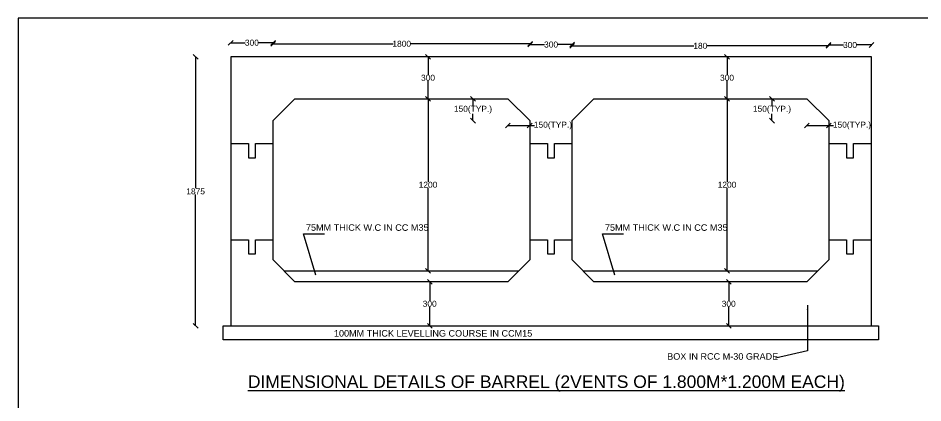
# Model space of a CAD drawing. Header units: millimetres. Extents: x 5124 to 6568637, y 2311 to 91879094.
# Drawn here: x 3731186 to 3749275, y 45948300 to 45955991 of the extents above; entities that cross this region are included whole.
import ezdxf

# ---------------------------------------------------------------- set-up
doc = ezdxf.new("R2010")
doc.units = ezdxf.units.MM
doc.header["$MEASUREMENT"] = 0
doc.layers.add('DRAWING', color=7, linetype='Continuous')
doc.layers.add('TEXT', color=7, linetype='Continuous')
doc.styles.get("Standard").update_dxf_attribs({"font": 'arial.ttf', "height": 120})
doc.dimstyles.get("Standard").update_dxf_attribs({"dimtxt": 200, "dimasz": 110, "dimexe": 0.18, "dimexo": 0.0625, "dimgap": 0.09, "dimtad": 0, "dimtih": 1, "dimtoh": 1, "dimdec": 0, "dimzin": 0, "dimdsep": 46, "dimtxsty": 'Standard', "dimblk": 'OBLIQUE', "dimcen": 0.09, "dimse1": 1, "dimse2": 1, "dimadec": 0, "dimazin": 0, "dimtfac": 1, "dimtdec": 0, "dimtofl": 0, "dimtmove": 0, "dimatfit": 3, "dimfxl": 1, "dimtolj": 1, "dimtzin": 0, "dimarcsym": 0})

# ---------------------------------------------------------------- blocks, each defined once
blk = doc.blocks.new('_Oblique')
at = {"color": 0, "linetype": 'ByBlock', "lineweight": -2}
blk.add_line((-0.5, -0.5), (0.5, 0.5), dxfattribs=at)
blk = doc.blocks.new('*D80')
at = {"layer": 'Defpoints', "color": 0, "linetype": 'Continuous', "transparency": 16777216}
for p in [(3739391, 45955218), (3739381, 45954378), (3739381, 45954378)]:
    blk.add_point(p, dxfattribs=at)
at = {"layer": 'DRAWING', "color": 0, "linetype": 'Continuous', "lineweight": -2, "transparency": 16777216}
for p, q in [((3739381, 45955218), (3739381, 45954859)), ((3739381, 45954378), (3739381, 45954737))]:
    blk.add_line(p, q, dxfattribs=at)
at = {"layer": 'DRAWING', "color": 0, "linetype": 'Continuous', "lineweight": -2, "transparency": 16777216, "xscale": 95, "yscale": 95, "zscale": 95}
for p, rotation in [((3739381, 45955218), 90), ((3739381, 45954378), 270)]:
    blk.add_blockref('_Oblique', p, dxfattribs=dict(at, rotation=rotation))
at = {"layer": 'DRAWING', "color": 0, "linetype": 'Continuous', "transparency": 16777216, "insert": (3739381, 45954798), "char_height": 120, "attachment_point": 5}
blk.add_mtext('\\A1;300', dxfattribs=at)
blk = doc.blocks.new('*D81')
at = {"layer": 'Defpoints', "color": 0, "linetype": 'Continuous', "transparency": 16777216}
for p in [(3739381, 45954378), (3739381, 45950939), (3739391, 45950939)]:
    blk.add_point(p, dxfattribs=at)
at = {"layer": 'DRAWING', "color": 0, "linetype": 'Continuous', "lineweight": -2, "transparency": 16777216}
for p, q in [((3739381, 45954378), (3739381, 45952720)), ((3739381, 45950939), (3739381, 45952597))]:
    blk.add_line(p, q, dxfattribs=at)
at = {"layer": 'DRAWING', "color": 0, "linetype": 'Continuous', "lineweight": -2, "transparency": 16777216, "xscale": 95, "yscale": 95, "zscale": 95}
for p, rotation in [((3739381, 45954378), 90), ((3739381, 45950939), 270)]:
    blk.add_blockref('_Oblique', p, dxfattribs=dict(at, rotation=rotation))
at = {"layer": 'DRAWING', "color": 0, "linetype": 'Continuous', "transparency": 16777216, "insert": (3739381, 45952659), "char_height": 120, "attachment_point": 5}
blk.add_mtext('\\A1;1200', dxfattribs=at)
blk = doc.blocks.new('*D82')
at = {"layer": 'Defpoints', "color": 0, "linetype": 'Continuous', "transparency": 16777216}
for p in [(3739415, 45950721), (3739415, 45949839), (3739415, 45949839)]:
    blk.add_point(p, dxfattribs=at)
at = {"layer": 'DRAWING', "color": 0, "linetype": 'Continuous', "lineweight": -2, "transparency": 16777216}
for p, q in [((3739415, 45950721), (3739415, 45950341)), ((3739415, 45949839), (3739415, 45950219))]:
    blk.add_line(p, q, dxfattribs=at)
at = {"layer": 'DRAWING', "color": 0, "linetype": 'Continuous', "lineweight": -2, "transparency": 16777216, "xscale": 95, "yscale": 95, "zscale": 95}
for p, rotation in [((3739415, 45950721), 90), ((3739415, 45949839), 270)]:
    blk.add_blockref('_Oblique', p, dxfattribs=dict(at, rotation=rotation))
at = {"layer": 'DRAWING', "color": 0, "linetype": 'Continuous', "transparency": 16777216, "insert": (3739415, 45950280), "char_height": 120, "attachment_point": 5}
blk.add_mtext('\\A1;300', dxfattribs=at)
blk = doc.blocks.new('*D83')
at = {"layer": 'Defpoints', "color": 0, "linetype": 'Continuous', "transparency": 16777216}
for p in [(3735436, 45955499), (3735436, 45953942), (3736284, 45953942)]:
    blk.add_point(p, dxfattribs=at)
at = {"layer": 'DRAWING', "color": 0, "linetype": 'Continuous', "lineweight": -2, "transparency": 16777216}
for p, q in [((3735436, 45955499), (3735728, 45955499)), ((3736284, 45955499), (3735993, 45955499))]:
    blk.add_line(p, q, dxfattribs=at)
at = {"layer": 'DRAWING', "color": 0, "linetype": 'Continuous', "lineweight": -2, "transparency": 16777216, "xscale": 95, "yscale": 95, "zscale": 95, "rotation": 180}
blk.add_blockref('_Oblique', (3735436, 45955499), dxfattribs=at)
at = {"layer": 'DRAWING', "color": 0, "linetype": 'Continuous', "lineweight": -2, "transparency": 16777216, "xscale": 95, "yscale": 95, "zscale": 95}
blk.add_blockref('_Oblique', (3736284, 45955499), dxfattribs=at)
at = {"layer": 'DRAWING', "color": 0, "linetype": 'Continuous', "transparency": 16777216, "insert": (3735860, 45955499), "char_height": 120, "attachment_point": 5}
blk.add_mtext('\\A1;300', dxfattribs=at)
blk = doc.blocks.new('*D84')
at = {"layer": 'Defpoints', "color": 0, "linetype": 'Continuous', "transparency": 16777216}
for p in [(3736284, 45955499), (3741425, 45955499), (3741425, 45955477)]:
    blk.add_point(p, dxfattribs=at)
at = {"layer": 'DRAWING', "color": 0, "linetype": 'Continuous', "lineweight": -2, "transparency": 16777216}
for p, q in [((3736284, 45955477), (3738681, 45955477)), ((3741425, 45955477), (3739028, 45955477))]:
    blk.add_line(p, q, dxfattribs=at)
at = {"layer": 'DRAWING', "color": 0, "linetype": 'Continuous', "lineweight": -2, "transparency": 16777216, "xscale": 95, "yscale": 95, "zscale": 95, "rotation": 180}
blk.add_blockref('_Oblique', (3736284, 45955477), dxfattribs=at)
at = {"layer": 'DRAWING', "color": 0, "linetype": 'Continuous', "lineweight": -2, "transparency": 16777216, "xscale": 95, "yscale": 95, "zscale": 95}
blk.add_blockref('_Oblique', (3741425, 45955477), dxfattribs=at)
at = {"layer": 'DRAWING', "color": 0, "linetype": 'Continuous', "transparency": 16777216, "insert": (3738855, 45955477), "char_height": 120, "attachment_point": 5}
blk.add_mtext('\\A1;1800', dxfattribs=at)
blk = doc.blocks.new('*D85')
at = {"layer": 'Defpoints', "color": 0, "linetype": 'Continuous', "transparency": 16777216}
for p in [(3741421, 45955473), (3742262, 45955473), (3742262, 45955462)]:
    blk.add_point(p, dxfattribs=at)
at = {"layer": 'DRAWING', "color": 0, "linetype": 'Continuous', "lineweight": -2, "transparency": 16777216}
for p, q in [((3741421, 45955462), (3741709, 45955462)), ((3742262, 45955462), (3741974, 45955462))]:
    blk.add_line(p, q, dxfattribs=at)
at = {"layer": 'DRAWING', "color": 0, "linetype": 'Continuous', "lineweight": -2, "transparency": 16777216, "xscale": 95, "yscale": 95, "zscale": 95, "rotation": 180}
blk.add_blockref('_Oblique', (3741421, 45955462), dxfattribs=at)
at = {"layer": 'DRAWING', "color": 0, "linetype": 'Continuous', "lineweight": -2, "transparency": 16777216, "xscale": 95, "yscale": 95, "zscale": 95}
blk.add_blockref('_Oblique', (3742262, 45955462), dxfattribs=at)
at = {"layer": 'DRAWING', "color": 0, "linetype": 'Continuous', "transparency": 16777216, "insert": (3741841, 45955462), "char_height": 120, "attachment_point": 5}
blk.add_mtext('\\A1;300', dxfattribs=at)
blk = doc.blocks.new('*D86')
at = {"layer": 'Defpoints', "color": 0, "linetype": 'Continuous', "transparency": 16777216}
for p in [(3742262, 45955462), (3747388, 45955462), (3747388, 45955436)]:
    blk.add_point(p, dxfattribs=at)
at = {"layer": 'DRAWING', "color": 0, "linetype": 'Continuous', "lineweight": -2, "transparency": 16777216}
for p, q in [((3742262, 45955436), (3744698, 45955436)), ((3747388, 45955436), (3744952, 45955436))]:
    blk.add_line(p, q, dxfattribs=at)
at = {"layer": 'DRAWING', "color": 0, "linetype": 'Continuous', "lineweight": -2, "transparency": 16777216, "xscale": 95, "yscale": 95, "zscale": 95, "rotation": 180}
blk.add_blockref('_Oblique', (3742262, 45955436), dxfattribs=at)
at = {"layer": 'DRAWING', "color": 0, "linetype": 'Continuous', "lineweight": -2, "transparency": 16777216, "xscale": 95, "yscale": 95, "zscale": 95}
blk.add_blockref('_Oblique', (3747388, 45955436), dxfattribs=at)
at = {"layer": 'DRAWING', "color": 0, "linetype": 'Continuous', "transparency": 16777216, "insert": (3744825, 45955436), "char_height": 120, "attachment_point": 5}
blk.add_mtext('\\A1;180', dxfattribs=at)
blk = doc.blocks.new('*D87')
at = {"layer": 'Defpoints', "color": 0, "linetype": 'Continuous', "transparency": 16777216}
for p in [(3747388, 45955436), (3748248, 45955454), (3748248, 45955218)]:
    blk.add_point(p, dxfattribs=at)
at = {"layer": 'DRAWING', "color": 0, "linetype": 'Continuous', "lineweight": -2, "transparency": 16777216}
for p, q in [((3747388, 45955454), (3747685, 45955454)), ((3748248, 45955454), (3747950, 45955454))]:
    blk.add_line(p, q, dxfattribs=at)
at = {"layer": 'DRAWING', "color": 0, "linetype": 'Continuous', "lineweight": -2, "transparency": 16777216, "xscale": 95, "yscale": 95, "zscale": 95, "rotation": 180}
blk.add_blockref('_Oblique', (3747388, 45955454), dxfattribs=at)
at = {"layer": 'DRAWING', "color": 0, "linetype": 'Continuous', "lineweight": -2, "transparency": 16777216, "xscale": 95, "yscale": 95, "zscale": 95}
blk.add_blockref('_Oblique', (3748248, 45955454), dxfattribs=at)
at = {"layer": 'DRAWING', "color": 0, "linetype": 'Continuous', "transparency": 16777216, "insert": (3747818, 45955454), "char_height": 120, "attachment_point": 5}
blk.add_mtext('\\A1;300', dxfattribs=at)
blk = doc.blocks.new('*D88')
at = {"layer": 'Defpoints', "color": 0, "linetype": 'Continuous', "transparency": 16777216}
for p in [(3734735, 45955218), (3735436, 45955218), (3735436, 45949839)]:
    blk.add_point(p, dxfattribs=at)
at = {"layer": 'DRAWING', "color": 0, "linetype": 'Continuous', "lineweight": -2, "transparency": 16777216}
for p, q in [((3734735, 45955218), (3734735, 45952590)), ((3734735, 45949839), (3734735, 45952467))]:
    blk.add_line(p, q, dxfattribs=at)
at = {"layer": 'DRAWING', "color": 0, "linetype": 'Continuous', "lineweight": -2, "transparency": 16777216, "xscale": 95, "yscale": 95, "zscale": 95}
for p, rotation in [((3734735, 45955218), 90), ((3734735, 45949839), 270)]:
    blk.add_blockref('_Oblique', p, dxfattribs=dict(at, rotation=rotation))
at = {"layer": 'DRAWING', "color": 0, "linetype": 'Continuous', "transparency": 16777216, "insert": (3734735, 45952528), "char_height": 120, "attachment_point": 5}
blk.add_mtext('\\A1;1875', dxfattribs=at)
blk = doc.blocks.new('*D89')
at = {"layer": 'Defpoints', "color": 0, "linetype": 'Continuous', "transparency": 16777216}
for p in [(3740978, 45954378), (3740280, 45953942), (3741414, 45953942)]:
    blk.add_point(p, dxfattribs=at)
at = {"layer": 'DRAWING', "color": 0, "linetype": 'Continuous', "lineweight": -2, "transparency": 16777216}
for p, q in [((3740280, 45954378), (3740280, 45954239)), ((3740280, 45953942), (3740280, 45954081))]:
    blk.add_line(p, q, dxfattribs=at)
at = {"layer": 'DRAWING', "color": 0, "linetype": 'Continuous', "lineweight": -2, "transparency": 16777216, "xscale": 95, "yscale": 95, "zscale": 95}
for p, rotation in [((3740280, 45954378), 90), ((3740280, 45953942), 270)]:
    blk.add_blockref('_Oblique', p, dxfattribs=dict(at, rotation=rotation))
at = {"layer": 'DRAWING', "color": 0, "linetype": 'Continuous', "transparency": 16777216, "insert": (3740280, 45954160), "char_height": 120, "attachment_point": 5}
blk.add_mtext('\\A1;150(TYP.)', dxfattribs=at)
blk = doc.blocks.new('*D90')
at = {"layer": 'Defpoints', "color": 0, "linetype": 'Continuous', "transparency": 16777216}
for p in [(3740978, 45954378), (3741414, 45953942), (3741414, 45953843)]:
    blk.add_point(p, dxfattribs=at)
at = {"layer": 'DRAWING', "color": 0, "linetype": 'Continuous', "lineweight": -2, "transparency": 16777216}
for p, q in [((3740978, 45953843), (3741414, 45953843)), ((3741414, 45953843), (3741509, 45953843))]:
    blk.add_line(p, q, dxfattribs=at)
at = {"layer": 'DRAWING', "color": 0, "linetype": 'Continuous', "lineweight": -2, "transparency": 16777216, "xscale": 95, "yscale": 95, "zscale": 95, "rotation": 180}
blk.add_blockref('_Oblique', (3740978, 45953843), dxfattribs=at)
at = {"layer": 'DRAWING', "color": 0, "linetype": 'Continuous', "lineweight": -2, "transparency": 16777216, "xscale": 95, "yscale": 95, "zscale": 95}
blk.add_blockref('_Oblique', (3741414, 45953843), dxfattribs=at)
at = {"layer": 'DRAWING', "color": 0, "linetype": 'Continuous', "transparency": 16777216, "insert": (3741879, 45953843), "char_height": 120, "attachment_point": 5}
blk.add_mtext('\\A1;150(TYP.)', dxfattribs=at)
blk = doc.blocks.new('*D91')
at = {"layer": 'Defpoints', "color": 0, "linetype": 'Continuous', "transparency": 16777216}
for p in [(3745369, 45955218), (3745359, 45954378), (3745359, 45954378)]:
    blk.add_point(p, dxfattribs=at)
at = {"layer": 'DRAWING', "color": 0, "linetype": 'Continuous', "lineweight": -2, "transparency": 16777216}
for p, q in [((3745359, 45955218), (3745359, 45954859)), ((3745359, 45954378), (3745359, 45954737))]:
    blk.add_line(p, q, dxfattribs=at)
at = {"layer": 'DRAWING', "color": 0, "linetype": 'Continuous', "lineweight": -2, "transparency": 16777216, "xscale": 95, "yscale": 95, "zscale": 95}
for p, rotation in [((3745359, 45955218), 90), ((3745359, 45954378), 270)]:
    blk.add_blockref('_Oblique', p, dxfattribs=dict(at, rotation=rotation))
at = {"layer": 'DRAWING', "color": 0, "linetype": 'Continuous', "transparency": 16777216, "insert": (3745359, 45954798), "char_height": 120, "attachment_point": 5}
blk.add_mtext('\\A1;300', dxfattribs=at)
blk = doc.blocks.new('*D92')
at = {"layer": 'Defpoints', "color": 0, "linetype": 'Continuous', "transparency": 16777216}
for p in [(3745359, 45954378), (3745359, 45950939), (3745369, 45950939)]:
    blk.add_point(p, dxfattribs=at)
at = {"layer": 'DRAWING', "color": 0, "linetype": 'Continuous', "lineweight": -2, "transparency": 16777216}
for p, q in [((3745359, 45954378), (3745359, 45952720)), ((3745359, 45950939), (3745359, 45952597))]:
    blk.add_line(p, q, dxfattribs=at)
at = {"layer": 'DRAWING', "color": 0, "linetype": 'Continuous', "lineweight": -2, "transparency": 16777216, "xscale": 95, "yscale": 95, "zscale": 95}
for p, rotation in [((3745359, 45954378), 90), ((3745359, 45950939), 270)]:
    blk.add_blockref('_Oblique', p, dxfattribs=dict(at, rotation=rotation))
at = {"layer": 'DRAWING', "color": 0, "linetype": 'Continuous', "transparency": 16777216, "insert": (3745359, 45952659), "char_height": 120, "attachment_point": 5}
blk.add_mtext('\\A1;1200', dxfattribs=at)
blk = doc.blocks.new('*D93')
at = {"layer": 'Defpoints', "color": 0, "linetype": 'Continuous', "transparency": 16777216}
for p in [(3745393, 45950721), (3745393, 45949839), (3745393, 45949839)]:
    blk.add_point(p, dxfattribs=at)
at = {"layer": 'DRAWING', "color": 0, "linetype": 'Continuous', "lineweight": -2, "transparency": 16777216}
for p, q in [((3745393, 45950721), (3745393, 45950341)), ((3745393, 45949839), (3745393, 45950219))]:
    blk.add_line(p, q, dxfattribs=at)
at = {"layer": 'DRAWING', "color": 0, "linetype": 'Continuous', "lineweight": -2, "transparency": 16777216, "xscale": 95, "yscale": 95, "zscale": 95}
for p, rotation in [((3745393, 45950721), 90), ((3745393, 45949839), 270)]:
    blk.add_blockref('_Oblique', p, dxfattribs=dict(at, rotation=rotation))
at = {"layer": 'DRAWING', "color": 0, "linetype": 'Continuous', "transparency": 16777216, "insert": (3745393, 45950280), "char_height": 120, "attachment_point": 5}
blk.add_mtext('\\A1;300', dxfattribs=at)
blk = doc.blocks.new('*D95')
at = {"layer": 'Defpoints', "color": 0, "linetype": 'Continuous', "transparency": 16777216}
for p in [(3746955, 45954378), (3746258, 45953942), (3747392, 45953942)]:
    blk.add_point(p, dxfattribs=at)
at = {"layer": 'DRAWING', "color": 0, "linetype": 'Continuous', "lineweight": -2, "transparency": 16777216}
for p, q in [((3746258, 45954378), (3746258, 45954239)), ((3746258, 45953942), (3746258, 45954081))]:
    blk.add_line(p, q, dxfattribs=at)
at = {"layer": 'DRAWING', "color": 0, "linetype": 'Continuous', "lineweight": -2, "transparency": 16777216, "xscale": 95, "yscale": 95, "zscale": 95}
for p, rotation in [((3746258, 45954378), 90), ((3746258, 45953942), 270)]:
    blk.add_blockref('_Oblique', p, dxfattribs=dict(at, rotation=rotation))
at = {"layer": 'DRAWING', "color": 0, "linetype": 'Continuous', "transparency": 16777216, "insert": (3746258, 45954160), "char_height": 120, "attachment_point": 5}
blk.add_mtext('\\A1;150(TYP.)', dxfattribs=at)
blk = doc.blocks.new('*D94')
at = {"layer": 'Defpoints', "color": 0, "linetype": 'Continuous', "transparency": 16777216}
for p in [(3746955, 45954378), (3747392, 45953942), (3747392, 45953843)]:
    blk.add_point(p, dxfattribs=at)
at = {"layer": 'DRAWING', "color": 0, "linetype": 'Continuous', "lineweight": -2, "transparency": 16777216}
for p, q in [((3746955, 45953843), (3747392, 45953843)), ((3747392, 45953843), (3747487, 45953843))]:
    blk.add_line(p, q, dxfattribs=at)
at = {"layer": 'DRAWING', "color": 0, "linetype": 'Continuous', "lineweight": -2, "transparency": 16777216, "xscale": 95, "yscale": 95, "zscale": 95, "rotation": 180}
blk.add_blockref('_Oblique', (3746955, 45953843), dxfattribs=at)
at = {"layer": 'DRAWING', "color": 0, "linetype": 'Continuous', "lineweight": -2, "transparency": 16777216, "xscale": 95, "yscale": 95, "zscale": 95}
blk.add_blockref('_Oblique', (3747392, 45953843), dxfattribs=at)
at = {"layer": 'DRAWING', "color": 0, "linetype": 'Continuous', "transparency": 16777216, "insert": (3747857, 45953843), "char_height": 120, "attachment_point": 5}
blk.add_mtext('\\A1;150(TYP.)', dxfattribs=at)

msp = doc.modelspace()

# ---------------------------------------------------------------- linework, layer by layer
at = {"layer": 'DRAWING', "linetype": 'Continuous'}
for points in [[(3763651.2, 45955991.2), (3731185.6, 45955991.2), (3731185.6, 45933175.2), (3763651.2, 45933175.2)], [(3735436.2, 45949839.1), (3748248, 45949839.1), (3748248, 45955217.8), (3735436.2, 45955217.8)], [(3736721, 45954378.2), (3740977.5, 45954378.2), (3741414, 45953941.6), (3741414, 45951157.4), (3740977.5, 45950720.9), (3736721, 45950720.9), (3736284.5, 45951157.4), (3736284.5, 45953941.6)], [(3742698.8, 45954378.2), (3746955.3, 45954378.2), (3747391.9, 45953941.6), (3747391.9, 45951157.4), (3746955.3, 45950720.9), (3742698.8, 45950720.9), (3742262.3, 45951157.4), (3742262.3, 45953941.6)], [(3735288.2, 45949839.1), (3748390, 45949839.1), (3748390, 45949563.7), (3735288.2, 45949563.7)]]:
    msp.add_lwpolyline(points, close=True, dxfattribs=at)
for points in [[(3735436.2, 45953482.1), (3735789.9, 45953482.1), (3735789.9, 45953197.4), (3735930, 45953197.4), (3735930, 45953482.1), (3736284.5, 45953482.1)], [(3741414, 45953482.1), (3741767.7, 45953482.1), (3741767.7, 45953197.4), (3741907.8, 45953197.4), (3741907.8, 45953482.1), (3742262.3, 45953482.1)], [(3747391.9, 45953482.1), (3747745.5, 45953482.1), (3747745.5, 45953197.4), (3747885.6, 45953197.4), (3747885.6, 45953482.1), (3748240.1, 45953482.1)], [(3735436.2, 45951561.6), (3735789.9, 45951561.6), (3735789.9, 45951276.9), (3735930, 45951276.9), (3735930, 45951561.6), (3736284.5, 45951561.6)], [(3741414, 45951561.6), (3741767.7, 45951561.6), (3741767.7, 45951276.9), (3741907.8, 45951276.9), (3741907.8, 45951561.6), (3742262.3, 45951561.6)], [(3747391.9, 45951561.6), (3747745.5, 45951561.6), (3747745.5, 45951276.9), (3747885.6, 45951276.9), (3747885.6, 45951561.6), (3748240.1, 45951561.6)], [(3736502.8, 45950939.1), (3741195.8, 45950939.1)], [(3742480.6, 45950939.1), (3747173.6, 45950939.1)]]:
    msp.add_lwpolyline(points, dxfattribs=at)

# ---------------------------------------------------------------- texts
at = {"layer": 'TEXT', "linetype": 'Continuous'}
for s, p in [('75MM THICK W.C IN CC M35', (3736940, 45951739.7)), ('75MM THICK W.C IN CC M35', (3742917.8, 45951739.7)), ('100MM THICK LEVELLING COURSE IN CCM15', (3737500, 45949625.6)), ('BOX IN RCC M-30 GRADE', (3744162.4, 45949163.6))]:
    msp.add_text(s, height=130, dxfattribs=at).set_placement(p)
at = {"layer": 'TEXT'}
msp.add_text('%%UDIMENSIONAL DETAILS OF BARREL (2VENTS OF 1.800M*1.200M EACH)', height=250, dxfattribs=at).set_placement((3735780.1, 45948599.3))

# ---------------------------------------------------------------- dimensions: what is measured, and where the dimension line sits
at = {"layer": 'DRAWING', "linetype": 'Continuous'}
for base, p1, p2, text, picture, middle in [((3735436.2, 45955498.8), (3736284.5, 45953941.6), (3735436.2, 45953941.6), '300', '*D83', (3735860.4, 45955498.8)), ((3741424.8, 45955477.2), (3736284.5, 45955498.8), (3741424.8, 45955498.8), '1800', '*D84', (3738854.7, 45955477.2)), ((3742261.7, 45955461.5), (3741421.2, 45955473.5), (3742261.7, 45955473.5), '300', '*D85', (3741841.4, 45955461.5)), ((3747387.8, 45955436.3), (3742261.7, 45955461.5), (3747387.8, 45955461.5), '180', '*D86', (3744824.7, 45955436.3)), ((3748248, 45955454.1), (3747387.8, 45955436.3), (3748248, 45955217.8), '300', '*D87', (3747817.9, 45955454.1)), ((3741414, 45953843.2), (3740977.5, 45954378.2), (3741414, 45953941.6), '150(TYP.)', '*D90', (3741879, 45953843.2)), ((3747391.9, 45953843.2), (3746955.3, 45954378.2), (3747391.9, 45953941.6), '150(TYP.)', '*D94', (3747856.8, 45953843.2))]:
    dim = msp.add_linear_dim(base=base, p1=p1, p2=p2, text=text, dimstyle='Standard', override={"dimasz": 95, "dimarcsym": 1}, dxfattribs=at)
    dim.commit()
    dim.dimension.update_dxf_attribs({"geometry": picture, "text_midpoint": middle})
for base, p1, p2, text, picture, middle in [((3734734.7, 45955217.8), (3735436.2, 45949839.1), (3735436.2, 45955217.8), '1875', '*D88', (3734734.7, 45952528.4)), ((3739381.5, 45954378.2), (3739391.3, 45955217.8), (3739381.5, 45954378.2), '300', '*D80', (3739381.5, 45954798)), ((3745359.3, 45954378.2), (3745369.1, 45955217.8), (3745359.3, 45954378.2), '300', '*D91', (3745359.3, 45954798)), ((3739381.5, 45950939.1), (3739381.5, 45954378.2), (3739391.3, 45950939.1), '1200', '*D81', (3739381.5, 45952658.6)), ((3740280, 45953941.6), (3740977.5, 45954378.2), (3741414, 45953941.6), '150(TYP.)', '*D89', (3740280, 45954159.9)), ((3745359.3, 45950939.1), (3745359.3, 45954378.2), (3745369.1, 45950939.1), '1200', '*D92', (3745359.3, 45952658.6)), ((3746257.8, 45953941.6), (3746955.3, 45954378.2), (3747391.9, 45953941.6), '150(TYP.)', '*D95', (3746257.8, 45954159.9)), ((3739414.8, 45949839.1), (3739414.8, 45950720.9), (3739414.8, 45949839.1), '300', '*D82', (3739414.8, 45950280)), ((3745392.6, 45949839.1), (3745392.6, 45950720.9), (3745392.6, 45949839.1), '300', '*D93', (3745392.6, 45950280))]:
    dim = msp.add_linear_dim(base=base, p1=p1, p2=p2, angle=90, text=text, dimstyle='Standard', override={"dimasz": 95, "dimarcsym": 1}, dxfattribs=at)
    dim.commit()
    dim.dimension.update_dxf_attribs({"geometry": picture, "text_midpoint": middle})

# ---------------------------------------------------------------- leaders
for points in [[(3737141.2, 45950850.4), (3736891, 45951678.5), (3737313.6, 45951678.5)], [(3743119.1, 45950850.4), (3742868.8, 45951678.5), (3743291.4, 45951678.5)], [(3746967.8, 45950256), (3746967.8, 45949337.8), (3746325.9, 45949192.7)]]:
    msp.add_leader(points, dimstyle='Standard', override={"dimasz": 95, "dimgap": 0.09, "dimtad": 0, "dimarcsym": 1}, dxfattribs=at)

doc.saveas('drawing.dxf')
